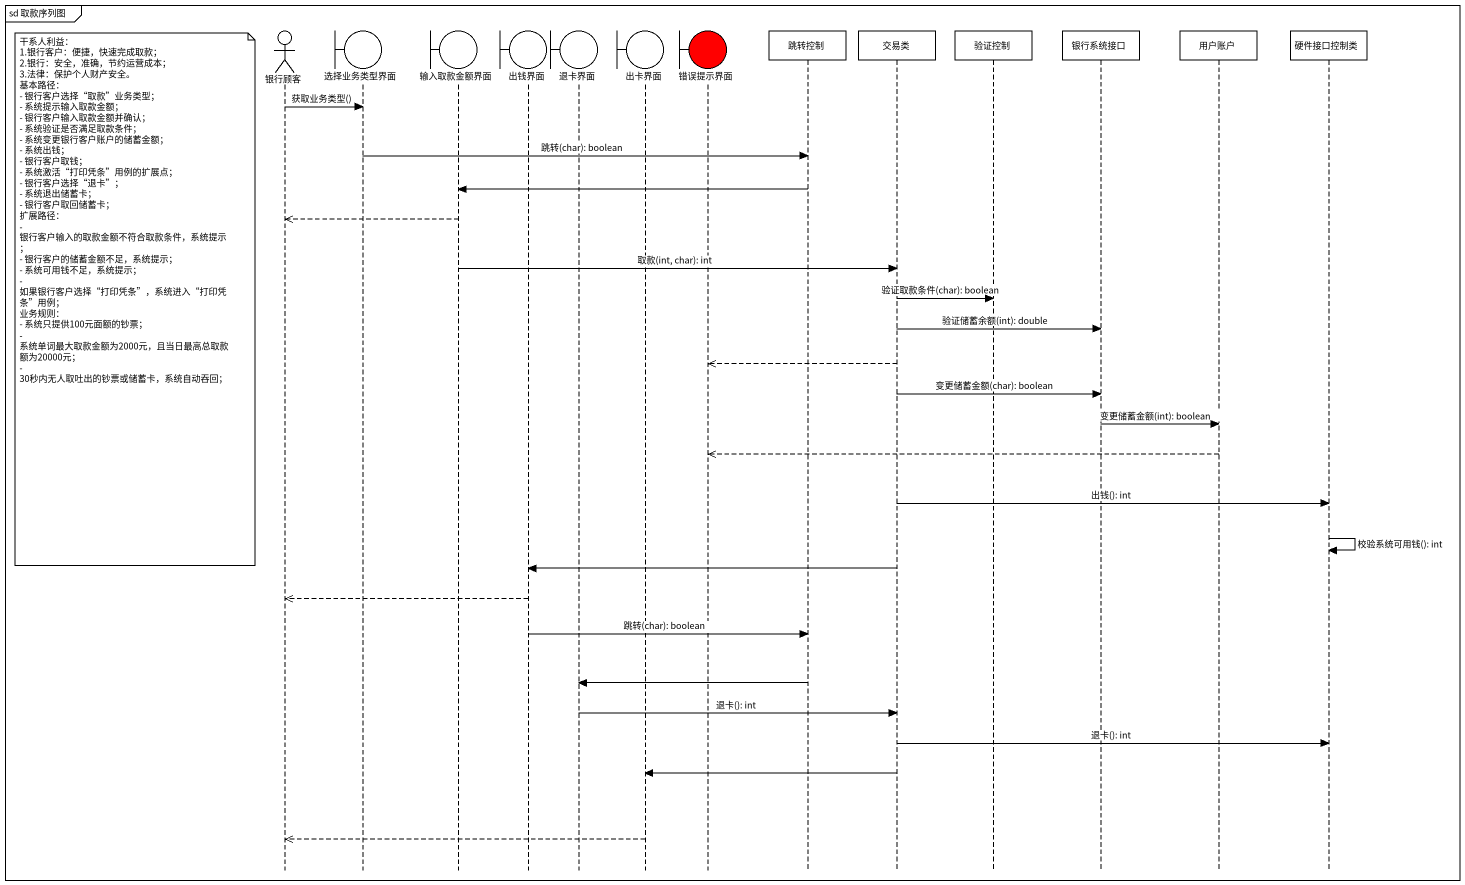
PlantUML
@startuml
mainframe sd 取款序列图
hide footbox
actor 银行顾客
boundary 选择业务类型界面
boundary 输入取款金额界面
boundary 出钱界面
boundary 退卡界面
boundary 出卡界面
boundary 错误提示界面 #FF0000
participant 跳转控制
participant 交易类
participant 验证控制
participant 银行系统接口
participant 用户账户
participant 硬件接口控制类

银行顾客 -> 选择业务类型界面 : 获取业务类型()
选择业务类型界面 -> 跳转控制 : 跳转(char): boolean
跳转控制 -> 输入取款金额界面
输入取款金额界面 -->> 银行顾客
输入取款金额界面 -> 交易类 : 取款(int, char): int
交易类 -> 验证控制 : 验证取款条件(char): boolean
note left of 银行顾客
  干系人利益：
  1.银行客户：便捷，快速完成取款；
  2.银行：安全，准确，节约运营成本；
  3.法律：保护个人财产安全。
  基本路径：
  - 银行客户选择“取款”业务类型；
  - 系统提示输入取款金额；
  - 银行客户输入取款金额并确认；
  - 系统验证是否满足取款条件；
  - 系统变更银行客户账户的储蓄金额；
  - 系统出钱；
  - 银行客户取钱；
  - 系统激活“打印凭条”用例的扩展点；
  - 银行客户选择“退卡”；
  - 系统退出储蓄卡；
  - 银行客户取回储蓄卡；
  扩展路径：
  - 银行客户输入的取款金额不符合取款条件，系统提示；
  - 银行客户的储蓄金额不足，系统提示；
  - 系统可用钱不足，系统提示；
  - 如果银行客户选择“打印凭条”，系统进入“打印凭条”用例；
  业务规则：
  - 系统只提供100元面额的钞票；
  - 系统单词最大取款金额为2000元，且当日最高总取款额为20000元；
  - 30秒内无人取吐出的钞票或储蓄卡，系统自动吞回；
end note
交易类 -> 银行系统接口 : 验证储蓄余额(int): double
交易类 -->> 错误提示界面
交易类 -> 银行系统接口 : 变更储蓄金额(char): boolean
银行系统接口 -> 用户账户 : 变更储蓄金额(int): boolean
用户账户 -->> 错误提示界面
交易类 -> 硬件接口控制类 : 出钱(): int
硬件接口控制类 -> 硬件接口控制类 : 校验系统可用钱(): int
交易类 -> 出钱界面
出钱界面 -->> 银行顾客
出钱界面 -> 跳转控制 : 跳转(char): boolean
跳转控制 -> 退卡界面
退卡界面 -> 交易类 : 退卡(): int
交易类 -> 硬件接口控制类 : 退卡(): int
交易类 -> 出卡界面
出卡界面 -->> 银行顾客
@enduml
